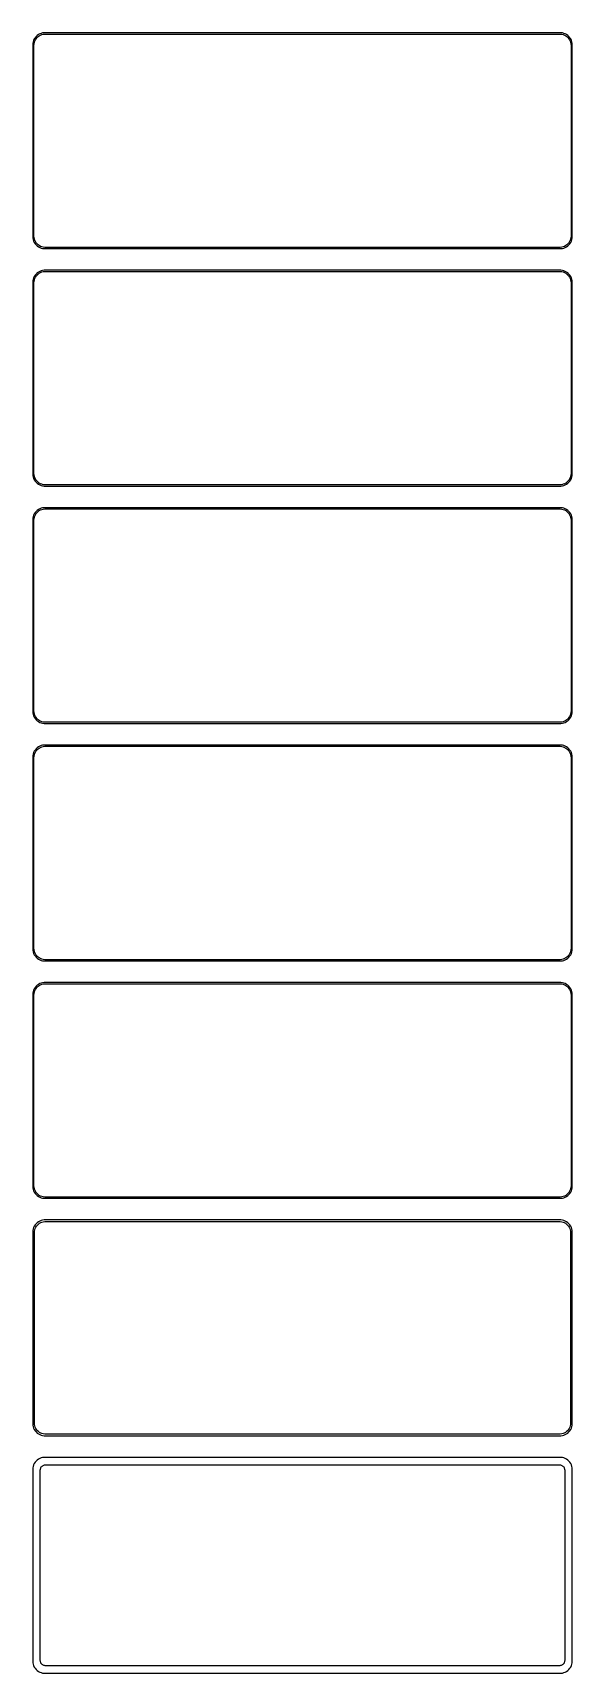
# Model space of a CAD drawing. Header units: metres. Extents: x -112 to 112, y 1440 to 2916.
# Drawn here: x -112 to 112, y 1440 to 2124 of the extents above; entities that cross this region are included whole.
import ezdxf

# ---------------------------------------------------------------- set-up
doc = ezdxf.new("R2010")
doc.units = ezdxf.units.M

msp = doc.modelspace()

# ---------------------------------------------------------------- linework, layer by layer
for p, q in [((-112.149, 2120.84), (-112.343, 2120.24)), ((-111.882, 2121.41), (-112.149, 2120.84)), ((-111.545, 2121.94), (-111.882, 2121.41)), ((-111.851, 2119.93), (-111.666, 2120.5)), ((-111.666, 2120.5), (-111.412, 2121.04)), ((-111.145, 2122.42), (-111.545, 2121.94)), ((-111.412, 2121.04), (-111.093, 2121.54)), ((-110.687, 2122.85), (-111.145, 2122.42)), ((-111.093, 2121.54), (-110.713, 2122)), ((-110.713, 2122), (-110.278, 2122.41)), ((-110.179, 2123.22), (-110.687, 2122.85)), ((-110.278, 2122.41), (-109.795, 2122.76)), ((-109.629, 2123.52), (-110.179, 2123.22)), ((-109.795, 2122.76), (-109.272, 2123.05)), ((-109.045, 2123.76), (-109.629, 2123.52)), ((-109.272, 2123.05), (-108.718, 2123.27)), ((-108.437, 2123.91), (-109.045, 2123.76)), ((-108.718, 2123.27), (-108.14, 2123.42)), ((-107.814, 2123.99), (-108.437, 2123.91)), ((-108.14, 2123.42), (-107.548, 2123.49)), ((107.814, 2123.99), (-107.814, 2123.99)), ((-107.548, 2123.49), (107.548, 2123.49)), ((107.548, 2123.49), (108.14, 2123.42)), ((108.437, 2123.91), (107.814, 2123.99)), ((108.14, 2123.42), (108.718, 2123.27)), ((109.045, 2123.76), (108.437, 2123.91)), ((108.718, 2123.27), (109.272, 2123.05)), ((109.629, 2123.52), (109.045, 2123.76)), ((109.272, 2123.05), (109.795, 2122.76)), ((110.179, 2123.22), (109.629, 2123.52)), ((109.795, 2122.76), (110.278, 2122.41)), ((110.687, 2122.85), (110.179, 2123.22)), ((110.278, 2122.41), (110.713, 2122)), ((111.145, 2122.42), (110.687, 2122.85)), ((110.713, 2122), (111.093, 2121.54)), ((111.093, 2121.54), (111.412, 2121.04)), ((111.545, 2121.94), (111.145, 2122.42)), ((111.412, 2121.04), (111.666, 2120.5)), ((111.882, 2121.41), (111.545, 2121.94)), ((111.666, 2120.5), (111.851, 2119.93)), ((112.149, 2120.84), (111.882, 2121.41)), ((112.343, 2120.24), (112.149, 2120.84)), ((-112.461, 2119.63), (-112.5, 2119)), ((-112.5, 2119), (-112.5, 2039)), ((-112.343, 2120.24), (-112.461, 2119.63)), ((-112, 2118.75), (-111.963, 2119.35)), ((-112, 2039.25), (-112, 2118.75)), ((-111.963, 2119.35), (-111.851, 2119.93)), ((111.851, 2119.93), (111.963, 2119.35)), ((111.963, 2119.35), (112, 2118.75)), ((112, 2118.75), (112, 2039.25)), ((112.461, 2119.63), (112.343, 2120.24)), ((112.5, 2119), (112.461, 2119.63)), ((112.5, 2039), (112.5, 2119)), ((-112.5, 2039), (-112.461, 2038.37)), ((-112.461, 2038.37), (-112.343, 2037.76)), ((-111.963, 2038.65), (-112, 2039.25)), ((-111.851, 2038.07), (-111.963, 2038.65)), ((111.963, 2038.65), (111.851, 2038.07)), ((112, 2039.25), (111.963, 2038.65)), ((112.343, 2037.76), (112.461, 2038.37)), ((112.461, 2038.37), (112.5, 2039)), ((-112.343, 2037.76), (-112.149, 2037.16)), ((-112.149, 2037.16), (-111.882, 2036.59)), ((-111.882, 2036.59), (-111.545, 2036.06)), ((-111.666, 2037.5), (-111.851, 2038.07)), ((-111.412, 2036.96), (-111.666, 2037.5)), ((-111.545, 2036.06), (-111.145, 2035.58)), ((-111.093, 2036.46), (-111.412, 2036.96)), ((-111.145, 2035.58), (-110.687, 2035.15)), ((-110.713, 2036), (-111.093, 2036.46)), ((-110.278, 2035.59), (-110.713, 2036)), ((-110.687, 2035.15), (-110.179, 2034.78)), ((-109.795, 2035.24), (-110.278, 2035.59)), ((-110.179, 2034.78), (-109.629, 2034.48)), ((-109.272, 2034.95), (-109.795, 2035.24)), ((-109.629, 2034.48), (-109.045, 2034.24)), ((-108.718, 2034.73), (-109.272, 2034.95)), ((-109.045, 2034.24), (-108.437, 2034.09)), ((-108.14, 2034.58), (-108.718, 2034.73)), ((-108.437, 2034.09), (-107.814, 2034.01)), ((-107.548, 2034.51), (-108.14, 2034.58)), ((-107.814, 2034.01), (107.814, 2034.01)), ((107.548, 2034.51), (-107.548, 2034.51)), ((108.14, 2034.58), (107.548, 2034.51)), ((107.814, 2034.01), (108.437, 2034.09)), ((108.718, 2034.73), (108.14, 2034.58)), ((108.437, 2034.09), (109.045, 2034.24)), ((109.272, 2034.95), (108.718, 2034.73)), ((109.045, 2034.24), (109.629, 2034.48)), ((109.795, 2035.24), (109.272, 2034.95)), ((109.629, 2034.48), (110.179, 2034.78)), ((110.278, 2035.59), (109.795, 2035.24)), ((110.179, 2034.78), (110.687, 2035.15)), ((110.713, 2036), (110.278, 2035.59)), ((110.687, 2035.15), (111.145, 2035.58)), ((111.093, 2036.46), (110.713, 2036)), ((111.412, 2036.96), (111.093, 2036.46)), ((111.145, 2035.58), (111.545, 2036.06)), ((111.666, 2037.5), (111.412, 2036.96)), ((111.545, 2036.06), (111.882, 2036.59)), ((111.851, 2038.07), (111.666, 2037.5)), ((111.882, 2036.59), (112.149, 2037.16)), ((112.149, 2037.16), (112.343, 2037.76)), ((-109.045, 2024.76), (-109.629, 2024.52)), ((-108.437, 2024.91), (-109.045, 2024.76)), ((-107.814, 2024.99), (-108.437, 2024.91)), ((107.814, 2024.99), (-107.814, 2024.99)), ((108.437, 2024.91), (107.814, 2024.99)), ((109.045, 2024.76), (108.437, 2024.91)), ((109.629, 2024.52), (109.045, 2024.76)), ((-112.461, 2020.63), (-112.5, 2020)), ((-112.5, 2020), (-112.5, 1940)), ((-112.343, 2021.24), (-112.461, 2020.63)), ((-112.149, 2021.84), (-112.343, 2021.24)), ((-111.882, 2022.41), (-112.149, 2021.84)), ((-112, 2019.75), (-111.963, 2020.35)), ((-112, 1940.25), (-112, 2019.75)), ((-111.963, 2020.35), (-111.851, 2020.93)), ((-111.545, 2022.94), (-111.882, 2022.41)), ((-111.851, 2020.93), (-111.666, 2021.5)), ((-111.666, 2021.5), (-111.412, 2022.04)), ((-111.145, 2023.42), (-111.545, 2022.94)), ((-111.412, 2022.04), (-111.093, 2022.54)), ((-110.687, 2023.85), (-111.145, 2023.42)), ((-111.093, 2022.54), (-110.713, 2023)), ((-110.713, 2023), (-110.278, 2023.41)), ((-110.179, 2024.22), (-110.687, 2023.85)), ((-110.278, 2023.41), (-109.795, 2023.76)), ((-109.629, 2024.52), (-110.179, 2024.22)), ((-109.795, 2023.76), (-109.272, 2024.05)), ((-109.272, 2024.05), (-108.718, 2024.27)), ((-108.718, 2024.27), (-108.14, 2024.42)), ((-108.14, 2024.42), (-107.548, 2024.49)), ((-107.548, 2024.49), (107.548, 2024.49)), ((107.548, 2024.49), (108.14, 2024.42)), ((108.14, 2024.42), (108.718, 2024.27)), ((108.718, 2024.27), (109.272, 2024.05)), ((109.272, 2024.05), (109.795, 2023.76)), ((110.179, 2024.22), (109.629, 2024.52)), ((109.795, 2023.76), (110.278, 2023.41)), ((110.687, 2023.85), (110.179, 2024.22)), ((110.278, 2023.41), (110.713, 2023)), ((111.145, 2023.42), (110.687, 2023.85)), ((110.713, 2023), (111.093, 2022.54)), ((111.093, 2022.54), (111.412, 2022.04)), ((111.545, 2022.94), (111.145, 2023.42)), ((111.412, 2022.04), (111.666, 2021.5)), ((111.882, 2022.41), (111.545, 2022.94)), ((111.666, 2021.5), (111.851, 2020.93)), ((111.851, 2020.93), (111.963, 2020.35)), ((112.149, 2021.84), (111.882, 2022.41)), ((111.963, 2020.35), (112, 2019.75)), ((112, 2019.75), (112, 1940.25)), ((112.343, 2021.24), (112.149, 2021.84)), ((112.461, 2020.63), (112.343, 2021.24)), ((112.5, 2020), (112.461, 2020.63)), ((112.5, 1940), (112.5, 2020)), ((-112.5, 1940), (-112.461, 1939.37)), ((-112.461, 1939.37), (-112.343, 1938.76)), ((-112.343, 1938.76), (-112.149, 1938.16)), ((-112.149, 1938.16), (-111.882, 1937.59)), ((-111.963, 1939.65), (-112, 1940.25)), ((-111.851, 1939.07), (-111.963, 1939.65)), ((-111.882, 1937.59), (-111.545, 1937.06)), ((-111.666, 1938.5), (-111.851, 1939.07)), ((-111.412, 1937.96), (-111.666, 1938.5)), ((-111.545, 1937.06), (-111.145, 1936.58)), ((-111.093, 1937.46), (-111.412, 1937.96)), ((-111.145, 1936.58), (-110.687, 1936.15)), ((-110.713, 1937), (-111.093, 1937.46)), ((-110.278, 1936.59), (-110.713, 1937)), ((-110.687, 1936.15), (-110.179, 1935.78)), ((-109.795, 1936.24), (-110.278, 1936.59)), ((-110.179, 1935.78), (-109.629, 1935.48)), ((-109.272, 1935.95), (-109.795, 1936.24)), ((-108.718, 1935.73), (-109.272, 1935.95)), ((-108.14, 1935.58), (-108.718, 1935.73)), ((108.718, 1935.73), (108.14, 1935.58)), ((109.272, 1935.95), (108.718, 1935.73)), ((109.795, 1936.24), (109.272, 1935.95)), ((109.629, 1935.48), (110.179, 1935.78)), ((110.278, 1936.59), (109.795, 1936.24)), ((110.179, 1935.78), (110.687, 1936.15)), ((110.713, 1937), (110.278, 1936.59)), ((110.687, 1936.15), (111.145, 1936.58)), ((111.093, 1937.46), (110.713, 1937)), ((111.412, 1937.96), (111.093, 1937.46)), ((111.145, 1936.58), (111.545, 1937.06)), ((111.666, 1938.5), (111.412, 1937.96)), ((111.545, 1937.06), (111.882, 1937.59)), ((111.851, 1939.07), (111.666, 1938.5)), ((111.963, 1939.65), (111.851, 1939.07)), ((111.882, 1937.59), (112.149, 1938.16)), ((112, 1940.25), (111.963, 1939.65)), ((112.149, 1938.16), (112.343, 1938.76)), ((112.343, 1938.76), (112.461, 1939.37)), ((112.461, 1939.37), (112.5, 1940)), ((-109.629, 1935.48), (-109.045, 1935.24)), ((-109.045, 1935.24), (-108.437, 1935.09)), ((-108.437, 1935.09), (-107.814, 1935.01)), ((-107.548, 1935.51), (-108.14, 1935.58)), ((-107.814, 1935.01), (107.814, 1935.01)), ((107.548, 1935.51), (-107.548, 1935.51)), ((108.14, 1935.58), (107.548, 1935.51)), ((107.814, 1935.01), (108.437, 1935.09)), ((108.437, 1935.09), (109.045, 1935.24)), ((109.045, 1935.24), (109.629, 1935.48)), ((-112.343, 1922.24), (-112.461, 1921.63)), ((-112.149, 1922.84), (-112.343, 1922.24)), ((-111.882, 1923.41), (-112.149, 1922.84)), ((-111.545, 1923.94), (-111.882, 1923.41)), ((-111.851, 1921.93), (-111.666, 1922.5)), ((-111.666, 1922.5), (-111.412, 1923.04)), ((-111.145, 1924.42), (-111.545, 1923.94)), ((-111.412, 1923.04), (-111.093, 1923.54)), ((-110.687, 1924.85), (-111.145, 1924.42)), ((-111.093, 1923.54), (-110.713, 1924)), ((-110.713, 1924), (-110.278, 1924.41)), ((-110.179, 1925.22), (-110.687, 1924.85)), ((-110.278, 1924.41), (-109.795, 1924.76)), ((-109.629, 1925.52), (-110.179, 1925.22)), ((-109.795, 1924.76), (-109.272, 1925.05)), ((-109.045, 1925.76), (-109.629, 1925.52)), ((-109.272, 1925.05), (-108.718, 1925.27)), ((-108.437, 1925.91), (-109.045, 1925.76)), ((-108.718, 1925.27), (-108.14, 1925.42)), ((-107.814, 1925.99), (-108.437, 1925.91)), ((-108.14, 1925.42), (-107.548, 1925.49)), ((107.814, 1925.99), (-107.814, 1925.99)), ((-107.548, 1925.49), (107.548, 1925.49)), ((107.548, 1925.49), (108.14, 1925.42)), ((108.437, 1925.91), (107.814, 1925.99)), ((108.14, 1925.42), (108.718, 1925.27)), ((109.045, 1925.76), (108.437, 1925.91)), ((108.718, 1925.27), (109.272, 1925.05)), ((109.629, 1925.52), (109.045, 1925.76)), ((109.272, 1925.05), (109.795, 1924.76)), ((110.179, 1925.22), (109.629, 1925.52)), ((109.795, 1924.76), (110.278, 1924.41)), ((110.687, 1924.85), (110.179, 1925.22)), ((110.278, 1924.41), (110.713, 1924)), ((111.145, 1924.42), (110.687, 1924.85)), ((110.713, 1924), (111.093, 1923.54)), ((111.093, 1923.54), (111.412, 1923.04)), ((111.545, 1923.94), (111.145, 1924.42)), ((111.412, 1923.04), (111.666, 1922.5)), ((111.882, 1923.41), (111.545, 1923.94)), ((111.666, 1922.5), (111.851, 1921.93)), ((112.149, 1922.84), (111.882, 1923.41)), ((112.343, 1922.24), (112.149, 1922.84)), ((112.461, 1921.63), (112.343, 1922.24)), ((-112.461, 1921.63), (-112.5, 1921)), ((-112.5, 1921), (-112.5, 1841)), ((-112, 1920.75), (-111.963, 1921.35)), ((-112, 1841.25), (-112, 1920.75)), ((-111.963, 1921.35), (-111.851, 1921.93)), ((111.851, 1921.93), (111.963, 1921.35)), ((111.963, 1921.35), (112, 1920.75)), ((112, 1920.75), (112, 1841.25)), ((112.5, 1921), (112.461, 1921.63)), ((112.5, 1841), (112.5, 1921)), ((-112.5, 1841), (-112.461, 1840.37)), ((-112.461, 1840.37), (-112.343, 1839.76)), ((-111.963, 1840.65), (-112, 1841.25)), ((-111.851, 1840.07), (-111.963, 1840.65)), ((-111.666, 1839.5), (-111.851, 1840.07)), ((111.851, 1840.07), (111.666, 1839.5)), ((111.963, 1840.65), (111.851, 1840.07)), ((112, 1841.25), (111.963, 1840.65)), ((112.343, 1839.76), (112.461, 1840.37)), ((112.461, 1840.37), (112.5, 1841)), ((-112.343, 1839.76), (-112.149, 1839.16)), ((-112.149, 1839.16), (-111.882, 1838.59)), ((-111.882, 1838.59), (-111.545, 1838.06)), ((-111.412, 1838.96), (-111.666, 1839.5)), ((-111.545, 1838.06), (-111.145, 1837.58)), ((-111.093, 1838.46), (-111.412, 1838.96)), ((-111.145, 1837.58), (-110.687, 1837.15)), ((-110.713, 1838), (-111.093, 1838.46)), ((-110.278, 1837.59), (-110.713, 1838)), ((-110.687, 1837.15), (-110.179, 1836.78)), ((-109.795, 1837.24), (-110.278, 1837.59)), ((-110.179, 1836.78), (-109.629, 1836.48)), ((-109.272, 1836.95), (-109.795, 1837.24)), ((-109.629, 1836.48), (-109.045, 1836.24)), ((-108.718, 1836.73), (-109.272, 1836.95)), ((-109.045, 1836.24), (-108.437, 1836.09)), ((-108.14, 1836.58), (-108.718, 1836.73)), ((-108.437, 1836.09), (-107.814, 1836.01)), ((-107.548, 1836.51), (-108.14, 1836.58)), ((-107.814, 1836.01), (107.814, 1836.01)), ((107.548, 1836.51), (-107.548, 1836.51)), ((108.14, 1836.58), (107.548, 1836.51)), ((107.814, 1836.01), (108.437, 1836.09)), ((108.718, 1836.73), (108.14, 1836.58)), ((108.437, 1836.09), (109.045, 1836.24)), ((109.272, 1836.95), (108.718, 1836.73)), ((109.045, 1836.24), (109.629, 1836.48)), ((109.795, 1837.24), (109.272, 1836.95)), ((109.629, 1836.48), (110.179, 1836.78)), ((110.278, 1837.59), (109.795, 1837.24)), ((110.179, 1836.78), (110.687, 1837.15)), ((110.713, 1838), (110.278, 1837.59)), ((110.687, 1837.15), (111.145, 1837.58)), ((111.093, 1838.46), (110.713, 1838)), ((111.412, 1838.96), (111.093, 1838.46)), ((111.145, 1837.58), (111.545, 1838.06)), ((111.666, 1839.5), (111.412, 1838.96)), ((111.545, 1838.06), (111.882, 1838.59)), ((111.882, 1838.59), (112.149, 1839.16)), ((112.149, 1839.16), (112.343, 1839.76)), ((-109.629, 1826.52), (-110.179, 1826.22)), ((-109.045, 1826.76), (-109.629, 1826.52)), ((-109.272, 1826.05), (-108.718, 1826.27)), ((-108.437, 1826.91), (-109.045, 1826.76)), ((-108.718, 1826.27), (-108.14, 1826.42)), ((-107.814, 1826.99), (-108.437, 1826.91)), ((-108.14, 1826.42), (-107.548, 1826.49)), ((107.814, 1826.99), (-107.814, 1826.99)), ((-107.548, 1826.49), (107.548, 1826.49)), ((107.548, 1826.49), (108.14, 1826.42)), ((108.437, 1826.91), (107.814, 1826.99)), ((108.14, 1826.42), (108.718, 1826.27)), ((109.045, 1826.76), (108.437, 1826.91)), ((108.718, 1826.27), (109.272, 1826.05)), ((109.629, 1826.52), (109.045, 1826.76)), ((110.179, 1826.22), (109.629, 1826.52)), ((-112.461, 1822.63), (-112.5, 1822)), ((-112.5, 1822), (-112.5, 1742)), ((-112.343, 1823.24), (-112.461, 1822.63)), ((-112.149, 1823.84), (-112.343, 1823.24)), ((-111.882, 1824.41), (-112.149, 1823.84)), ((-112, 1821.75), (-111.963, 1822.35)), ((-112, 1742.25), (-112, 1821.75)), ((-111.963, 1822.35), (-111.851, 1822.93)), ((-111.545, 1824.94), (-111.882, 1824.41)), ((-111.851, 1822.93), (-111.666, 1823.5)), ((-111.666, 1823.5), (-111.412, 1824.04)), ((-111.145, 1825.42), (-111.545, 1824.94)), ((-111.412, 1824.04), (-111.093, 1824.54)), ((-110.687, 1825.85), (-111.145, 1825.42)), ((-111.093, 1824.54), (-110.713, 1825)), ((-110.713, 1825), (-110.278, 1825.41)), ((-110.179, 1826.22), (-110.687, 1825.85)), ((-110.278, 1825.41), (-109.795, 1825.76)), ((-109.795, 1825.76), (-109.272, 1826.05)), ((109.272, 1826.05), (109.795, 1825.76)), ((109.795, 1825.76), (110.278, 1825.41)), ((110.687, 1825.85), (110.179, 1826.22)), ((110.278, 1825.41), (110.713, 1825)), ((111.145, 1825.42), (110.687, 1825.85)), ((110.713, 1825), (111.093, 1824.54)), ((111.093, 1824.54), (111.412, 1824.04)), ((111.545, 1824.94), (111.145, 1825.42)), ((111.412, 1824.04), (111.666, 1823.5)), ((111.882, 1824.41), (111.545, 1824.94)), ((111.666, 1823.5), (111.851, 1822.93)), ((111.851, 1822.93), (111.963, 1822.35)), ((112.149, 1823.84), (111.882, 1824.41)), ((111.963, 1822.35), (112, 1821.75)), ((112, 1821.75), (112, 1742.25)), ((112.343, 1823.24), (112.149, 1823.84)), ((112.461, 1822.63), (112.343, 1823.24)), ((112.5, 1822), (112.461, 1822.63)), ((112.5, 1742), (112.5, 1822)), ((-112.5, 1742), (-112.461, 1741.37)), ((-112.461, 1741.37), (-112.343, 1740.76)), ((-112.343, 1740.76), (-112.149, 1740.16)), ((-112.149, 1740.16), (-111.882, 1739.59)), ((-111.963, 1741.65), (-112, 1742.25)), ((-111.851, 1741.07), (-111.963, 1741.65)), ((-111.882, 1739.59), (-111.545, 1739.06)), ((-111.666, 1740.5), (-111.851, 1741.07)), ((-111.412, 1739.96), (-111.666, 1740.5)), ((-111.545, 1739.06), (-111.145, 1738.58)), ((-111.093, 1739.46), (-111.412, 1739.96)), ((-111.145, 1738.58), (-110.687, 1738.15)), ((-110.713, 1739), (-111.093, 1739.46)), ((-110.278, 1738.59), (-110.713, 1739)), ((-110.687, 1738.15), (-110.179, 1737.78)), ((-109.795, 1738.24), (-110.278, 1738.59)), ((-110.179, 1737.78), (-109.629, 1737.48)), ((-109.272, 1737.95), (-109.795, 1738.24)), ((-109.629, 1737.48), (-109.045, 1737.24)), ((-108.718, 1737.73), (-109.272, 1737.95)), ((-108.14, 1737.58), (-108.718, 1737.73)), ((-107.548, 1737.51), (-108.14, 1737.58)), ((107.548, 1737.51), (-107.548, 1737.51)), ((108.14, 1737.58), (107.548, 1737.51)), ((108.718, 1737.73), (108.14, 1737.58)), ((109.272, 1737.95), (108.718, 1737.73)), ((109.045, 1737.24), (109.629, 1737.48)), ((109.795, 1738.24), (109.272, 1737.95)), ((109.629, 1737.48), (110.179, 1737.78)), ((110.278, 1738.59), (109.795, 1738.24)), ((110.179, 1737.78), (110.687, 1738.15)), ((110.713, 1739), (110.278, 1738.59)), ((110.687, 1738.15), (111.145, 1738.58)), ((111.093, 1739.46), (110.713, 1739)), ((111.412, 1739.96), (111.093, 1739.46)), ((111.145, 1738.58), (111.545, 1739.06)), ((111.666, 1740.5), (111.412, 1739.96)), ((111.545, 1739.06), (111.882, 1739.59)), ((111.851, 1741.07), (111.666, 1740.5)), ((111.963, 1741.65), (111.851, 1741.07)), ((111.882, 1739.59), (112.149, 1740.16)), ((112, 1742.25), (111.963, 1741.65)), ((112.149, 1740.16), (112.343, 1740.76)), ((112.343, 1740.76), (112.461, 1741.37)), ((112.461, 1741.37), (112.5, 1742)), ((-109.045, 1737.24), (-108.437, 1737.09)), ((-108.437, 1737.09), (-107.814, 1737.01)), ((-107.814, 1737.01), (107.814, 1737.01)), ((107.814, 1737.01), (108.437, 1737.09)), ((108.437, 1737.09), (109.045, 1737.24)), ((-112.461, 1723.63), (-112.5, 1723)), ((-112.343, 1724.24), (-112.461, 1723.63)), ((-112.149, 1724.84), (-112.343, 1724.24)), ((-111.882, 1725.41), (-112.149, 1724.84)), ((-111.963, 1723.35), (-111.851, 1723.93)), ((-111.545, 1725.94), (-111.882, 1725.41)), ((-111.851, 1723.93), (-111.666, 1724.5)), ((-111.666, 1724.5), (-111.412, 1725.04)), ((-111.145, 1726.42), (-111.545, 1725.94)), ((-111.412, 1725.04), (-111.093, 1725.54)), ((-110.687, 1726.85), (-111.145, 1726.42)), ((-111.093, 1725.54), (-110.713, 1726)), ((-110.713, 1726), (-110.278, 1726.41)), ((-110.179, 1727.22), (-110.687, 1726.85)), ((-110.278, 1726.41), (-109.795, 1726.76)), ((-109.629, 1727.52), (-110.179, 1727.22)), ((-109.795, 1726.76), (-109.272, 1727.05)), ((-109.045, 1727.76), (-109.629, 1727.52)), ((-109.272, 1727.05), (-108.718, 1727.27)), ((-108.437, 1727.91), (-109.045, 1727.76)), ((-108.718, 1727.27), (-108.14, 1727.42)), ((-107.814, 1727.99), (-108.437, 1727.91)), ((-108.14, 1727.42), (-107.548, 1727.49)), ((107.814, 1727.99), (-107.814, 1727.99)), ((-107.548, 1727.49), (107.548, 1727.49)), ((107.548, 1727.49), (108.14, 1727.42)), ((108.437, 1727.91), (107.814, 1727.99)), ((108.14, 1727.42), (108.718, 1727.27)), ((109.045, 1727.76), (108.437, 1727.91)), ((108.718, 1727.27), (109.272, 1727.05)), ((109.629, 1727.52), (109.045, 1727.76)), ((109.272, 1727.05), (109.795, 1726.76)), ((110.179, 1727.22), (109.629, 1727.52)), ((109.795, 1726.76), (110.278, 1726.41)), ((110.687, 1726.85), (110.179, 1727.22)), ((110.278, 1726.41), (110.713, 1726)), ((111.145, 1726.42), (110.687, 1726.85)), ((110.713, 1726), (111.093, 1725.54)), ((111.093, 1725.54), (111.412, 1725.04)), ((111.545, 1725.94), (111.145, 1726.42)), ((111.412, 1725.04), (111.666, 1724.5)), ((111.882, 1725.41), (111.545, 1725.94)), ((111.666, 1724.5), (111.851, 1723.93)), ((111.851, 1723.93), (111.963, 1723.35)), ((112.149, 1724.84), (111.882, 1725.41)), ((112.343, 1724.24), (112.149, 1724.84)), ((112.461, 1723.63), (112.343, 1724.24)), ((112.5, 1723), (112.461, 1723.63)), ((-112.5, 1723), (-112.5, 1643)), ((-112, 1722.75), (-111.963, 1723.35)), ((-112, 1643.25), (-112, 1722.75)), ((111.963, 1723.35), (112, 1722.75)), ((112, 1722.75), (112, 1643.25)), ((112.5, 1643), (112.5, 1723)), ((-112.5, 1643), (-112.461, 1642.37)), ((-112.461, 1642.37), (-112.343, 1641.76)), ((-112.343, 1641.76), (-112.149, 1641.16)), ((-111.963, 1642.65), (-112, 1643.25)), ((-111.851, 1642.07), (-111.963, 1642.65)), ((-111.666, 1641.5), (-111.851, 1642.07)), ((111.851, 1642.07), (111.666, 1641.5)), ((111.963, 1642.65), (111.851, 1642.07)), ((112, 1643.25), (111.963, 1642.65)), ((112.149, 1641.16), (112.343, 1641.76)), ((112.343, 1641.76), (112.461, 1642.37)), ((112.461, 1642.37), (112.5, 1643)), ((-112.149, 1641.16), (-111.882, 1640.59)), ((-111.882, 1640.59), (-111.545, 1640.06)), ((-111.412, 1640.96), (-111.666, 1641.5)), ((-111.545, 1640.06), (-111.145, 1639.58)), ((-111.093, 1640.46), (-111.412, 1640.96)), ((-111.145, 1639.58), (-110.687, 1639.15)), ((-110.713, 1640), (-111.093, 1640.46)), ((-110.278, 1639.59), (-110.713, 1640)), ((-110.687, 1639.15), (-110.179, 1638.78)), ((-109.795, 1639.24), (-110.278, 1639.59)), ((-110.179, 1638.78), (-109.629, 1638.48)), ((-109.272, 1638.95), (-109.795, 1639.24)), ((-109.629, 1638.48), (-109.045, 1638.24)), ((-108.718, 1638.73), (-109.272, 1638.95)), ((-109.045, 1638.24), (-108.437, 1638.09)), ((-108.14, 1638.58), (-108.718, 1638.73)), ((-108.437, 1638.09), (-107.814, 1638.01)), ((-107.548, 1638.51), (-108.14, 1638.58)), ((-107.814, 1638.01), (107.814, 1638.01)), ((107.548, 1638.51), (-107.548, 1638.51)), ((108.14, 1638.58), (107.548, 1638.51)), ((107.814, 1638.01), (108.437, 1638.09)), ((108.718, 1638.73), (108.14, 1638.58)), ((108.437, 1638.09), (109.045, 1638.24)), ((109.272, 1638.95), (108.718, 1638.73)), ((109.045, 1638.24), (109.629, 1638.48)), ((109.795, 1639.24), (109.272, 1638.95)), ((109.629, 1638.48), (110.179, 1638.78)), ((110.278, 1639.59), (109.795, 1639.24)), ((110.179, 1638.78), (110.687, 1639.15)), ((110.713, 1640), (110.278, 1639.59)), ((110.687, 1639.15), (111.145, 1639.58)), ((111.093, 1640.46), (110.713, 1640)), ((111.412, 1640.96), (111.093, 1640.46)), ((111.145, 1639.58), (111.545, 1640.06)), ((111.666, 1641.5), (111.412, 1640.96)), ((111.545, 1640.06), (111.882, 1640.59)), ((111.882, 1640.59), (112.149, 1641.16)), ((-110.179, 1628.22), (-110.687, 1627.85)), ((-109.629, 1628.52), (-110.179, 1628.22)), ((-109.703, 1627.62), (-109.199, 1627.89)), ((-109.045, 1628.76), (-109.629, 1628.52)), ((-109.199, 1627.89), (-108.665, 1628.1)), ((-108.437, 1628.91), (-109.045, 1628.76)), ((-108.665, 1628.1), (-108.108, 1628.25)), ((-107.814, 1628.99), (-108.437, 1628.91)), ((-108.108, 1628.25), (-107.537, 1628.32)), ((107.814, 1628.99), (-107.814, 1628.99)), ((-107.537, 1628.32), (107.537, 1628.32)), ((107.537, 1628.32), (108.108, 1628.25)), ((108.437, 1628.91), (107.814, 1628.99)), ((108.108, 1628.25), (108.665, 1628.1)), ((109.045, 1628.76), (108.437, 1628.91)), ((108.665, 1628.1), (109.199, 1627.89)), ((109.629, 1628.52), (109.045, 1628.76)), ((109.199, 1627.89), (109.703, 1627.62)), ((110.179, 1628.22), (109.629, 1628.52)), ((110.687, 1627.85), (110.179, 1628.22)), ((-112.461, 1624.63), (-112.5, 1624)), ((-112.5, 1624), (-112.5, 1544)), ((-112.343, 1625.24), (-112.461, 1624.63)), ((-112.149, 1625.84), (-112.343, 1625.24)), ((-111.882, 1626.41), (-112.149, 1625.84)), ((-111.545, 1626.94), (-111.882, 1626.41)), ((-111.828, 1623.75), (-111.792, 1624.32)), ((-111.828, 1544.25), (-111.828, 1623.75)), ((-111.792, 1624.32), (-111.685, 1624.89)), ((-111.685, 1624.89), (-111.507, 1625.44)), ((-111.145, 1627.42), (-111.545, 1626.94)), ((-111.507, 1625.44), (-111.262, 1625.96)), ((-111.262, 1625.96), (-110.954, 1626.44)), ((-110.687, 1627.85), (-111.145, 1627.42)), ((-110.954, 1626.44), (-110.588, 1626.88)), ((-110.588, 1626.88), (-110.168, 1627.28)), ((-110.168, 1627.28), (-109.703, 1627.62)), ((109.703, 1627.62), (110.168, 1627.28)), ((110.168, 1627.28), (110.588, 1626.88)), ((110.588, 1626.88), (110.954, 1626.44)), ((111.145, 1627.42), (110.687, 1627.85)), ((110.954, 1626.44), (111.262, 1625.96)), ((111.545, 1626.94), (111.145, 1627.42)), ((111.262, 1625.96), (111.507, 1625.44)), ((111.507, 1625.44), (111.685, 1624.89)), ((111.882, 1626.41), (111.545, 1626.94)), ((111.685, 1624.89), (111.792, 1624.32)), ((111.792, 1624.32), (111.828, 1623.75)), ((111.828, 1623.75), (111.828, 1544.25)), ((112.149, 1625.84), (111.882, 1626.41)), ((112.343, 1625.24), (112.149, 1625.84)), ((112.461, 1624.63), (112.343, 1625.24)), ((112.5, 1624), (112.461, 1624.63)), ((112.5, 1544), (112.5, 1624)), ((-112.5, 1544), (-112.461, 1543.37)), ((-112.461, 1543.37), (-112.343, 1542.76)), ((-112.343, 1542.76), (-112.149, 1542.16)), ((-112.149, 1542.16), (-111.882, 1541.59)), ((-111.882, 1541.59), (-111.545, 1541.06)), ((-111.792, 1543.68), (-111.828, 1544.25)), ((-111.685, 1543.11), (-111.792, 1543.68)), ((-111.507, 1542.56), (-111.685, 1543.11)), ((-111.545, 1541.06), (-111.145, 1540.58)), ((-111.262, 1542.04), (-111.507, 1542.56)), ((-110.954, 1541.56), (-111.262, 1542.04)), ((-111.145, 1540.58), (-110.687, 1540.15)), ((-110.588, 1541.12), (-110.954, 1541.56)), ((-110.687, 1540.15), (-110.179, 1539.78)), ((-110.168, 1540.72), (-110.588, 1541.12)), ((-110.179, 1539.78), (-109.629, 1539.48)), ((-109.703, 1540.38), (-110.168, 1540.72)), ((-109.199, 1540.11), (-109.703, 1540.38)), ((-109.629, 1539.48), (-109.045, 1539.24)), ((-108.665, 1539.9), (-109.199, 1540.11)), ((-109.045, 1539.24), (-108.437, 1539.09)), ((-108.108, 1539.75), (-108.665, 1539.9)), ((-108.437, 1539.09), (-107.814, 1539.01)), ((-107.537, 1539.68), (-108.108, 1539.75)), ((-107.814, 1539.01), (107.814, 1539.01)), ((107.537, 1539.68), (-107.537, 1539.68)), ((108.108, 1539.75), (107.537, 1539.68)), ((107.814, 1539.01), (108.437, 1539.09)), ((108.665, 1539.9), (108.108, 1539.75)), ((108.437, 1539.09), (109.045, 1539.24)), ((109.199, 1540.11), (108.665, 1539.9)), ((109.045, 1539.24), (109.629, 1539.48)), ((109.703, 1540.38), (109.199, 1540.11)), ((109.629, 1539.48), (110.179, 1539.78)), ((110.168, 1540.72), (109.703, 1540.38)), ((110.588, 1541.12), (110.168, 1540.72)), ((110.179, 1539.78), (110.687, 1540.15)), ((110.954, 1541.56), (110.588, 1541.12)), ((110.687, 1540.15), (111.145, 1540.58)), ((111.262, 1542.04), (110.954, 1541.56)), ((111.145, 1540.58), (111.545, 1541.06)), ((111.507, 1542.56), (111.262, 1542.04)), ((111.685, 1543.11), (111.507, 1542.56)), ((111.545, 1541.06), (111.882, 1541.59)), ((111.792, 1543.68), (111.685, 1543.11)), ((111.828, 1544.25), (111.792, 1543.68)), ((111.882, 1541.59), (112.149, 1542.16)), ((112.149, 1542.16), (112.343, 1542.76)), ((112.343, 1542.76), (112.461, 1543.37)), ((112.461, 1543.37), (112.5, 1544)), ((-112.461, 1525.63), (-112.5, 1525)), ((-112.343, 1526.24), (-112.461, 1525.63)), ((-112.149, 1526.84), (-112.343, 1526.24)), ((-111.882, 1527.41), (-112.149, 1526.84)), ((-111.545, 1527.94), (-111.882, 1527.41)), ((-111.145, 1528.42), (-111.545, 1527.94)), ((-110.687, 1528.85), (-111.145, 1528.42)), ((-110.179, 1529.22), (-110.687, 1528.85)), ((-109.629, 1529.52), (-110.179, 1529.22)), ((-109.045, 1529.76), (-109.629, 1529.52)), ((-109.293, 1525.27), (-109.211, 1525.53)), ((-109.211, 1525.53), (-109.099, 1525.77)), ((-109.099, 1525.77), (-108.957, 1525.99)), ((-108.437, 1529.91), (-109.045, 1529.76)), ((-108.957, 1525.99), (-108.788, 1526.19)), ((-108.788, 1526.19), (-108.595, 1526.38)), ((-108.595, 1526.38), (-108.38, 1526.53)), ((-107.814, 1529.99), (-108.437, 1529.91)), ((-108.38, 1526.53), (-108.148, 1526.66)), ((-108.148, 1526.66), (-107.902, 1526.76)), ((-107.902, 1526.76), (-107.645, 1526.82)), ((107.814, 1529.99), (-107.814, 1529.99)), ((-107.645, 1526.82), (-107.382, 1526.86)), ((-107.382, 1526.86), (107.382, 1526.86)), ((107.382, 1526.86), (107.645, 1526.82)), ((107.645, 1526.82), (107.902, 1526.76)), ((108.437, 1529.91), (107.814, 1529.99)), ((107.902, 1526.76), (108.148, 1526.66)), ((108.148, 1526.66), (108.38, 1526.53)), ((108.38, 1526.53), (108.595, 1526.38)), ((109.045, 1529.76), (108.437, 1529.91)), ((108.595, 1526.38), (108.788, 1526.19)), ((108.788, 1526.19), (108.957, 1525.99)), ((108.957, 1525.99), (109.099, 1525.77)), ((109.629, 1529.52), (109.045, 1529.76)), ((109.099, 1525.77), (109.211, 1525.53)), ((109.211, 1525.53), (109.293, 1525.27)), ((110.179, 1529.22), (109.629, 1529.52)), ((110.687, 1528.85), (110.179, 1529.22)), ((111.145, 1528.42), (110.687, 1528.85)), ((111.545, 1527.94), (111.145, 1528.42)), ((111.882, 1527.41), (111.545, 1527.94)), ((112.149, 1526.84), (111.882, 1527.41)), ((112.343, 1526.24), (112.149, 1526.84)), ((112.461, 1525.63), (112.343, 1526.24)), ((112.5, 1525), (112.461, 1525.63)), ((-112.5, 1525), (-112.5, 1445)), ((-109.36, 1524.75), (-109.343, 1525.01)), ((-109.36, 1445.25), (-109.36, 1524.75)), ((-109.343, 1525.01), (-109.293, 1525.27)), ((109.293, 1525.27), (109.343, 1525.01)), ((109.343, 1525.01), (109.36, 1524.75)), ((109.36, 1524.75), (109.36, 1445.25)), ((112.5, 1445), (112.5, 1525)), ((-112.5, 1445), (-112.461, 1444.37)), ((-112.461, 1444.37), (-112.343, 1443.76)), ((-112.343, 1443.76), (-112.149, 1443.16)), ((-109.343, 1444.99), (-109.36, 1445.25)), ((-109.293, 1444.73), (-109.343, 1444.99)), ((-109.211, 1444.47), (-109.293, 1444.73)), ((-109.099, 1444.23), (-109.211, 1444.47)), ((-108.957, 1444.01), (-109.099, 1444.23)), ((-108.788, 1443.81), (-108.957, 1444.01)), ((-108.595, 1443.62), (-108.788, 1443.81)), ((-108.38, 1443.47), (-108.595, 1443.62)), ((-108.148, 1443.34), (-108.38, 1443.47)), ((-107.902, 1443.24), (-108.148, 1443.34)), ((-107.645, 1443.18), (-107.902, 1443.24)), ((107.902, 1443.24), (107.645, 1443.18)), ((108.148, 1443.34), (107.902, 1443.24)), ((108.38, 1443.47), (108.148, 1443.34)), ((108.595, 1443.62), (108.38, 1443.47)), ((108.788, 1443.81), (108.595, 1443.62)), ((108.957, 1444.01), (108.788, 1443.81)), ((109.099, 1444.23), (108.957, 1444.01)), ((109.211, 1444.47), (109.099, 1444.23)), ((109.293, 1444.73), (109.211, 1444.47)), ((109.343, 1444.99), (109.293, 1444.73)), ((109.36, 1445.25), (109.343, 1444.99)), ((112.149, 1443.16), (112.343, 1443.76)), ((112.343, 1443.76), (112.461, 1444.37)), ((112.461, 1444.37), (112.5, 1445)), ((-112.149, 1443.16), (-111.882, 1442.59)), ((-111.882, 1442.59), (-111.545, 1442.06)), ((-111.545, 1442.06), (-111.145, 1441.58)), ((-111.145, 1441.58), (-110.687, 1441.15)), ((-110.687, 1441.15), (-110.179, 1440.78)), ((-110.179, 1440.78), (-109.629, 1440.48)), ((-109.629, 1440.48), (-109.045, 1440.24)), ((-109.045, 1440.24), (-108.437, 1440.09)), ((-108.437, 1440.09), (-107.814, 1440.01)), ((-107.814, 1440.01), (107.814, 1440.01)), ((-107.382, 1443.14), (-107.645, 1443.18)), ((107.382, 1443.14), (-107.382, 1443.14)), ((107.645, 1443.18), (107.382, 1443.14)), ((107.814, 1440.01), (108.437, 1440.09)), ((108.437, 1440.09), (109.045, 1440.24)), ((109.045, 1440.24), (109.629, 1440.48)), ((109.629, 1440.48), (110.179, 1440.78)), ((110.179, 1440.78), (110.687, 1441.15)), ((110.687, 1441.15), (111.145, 1441.58)), ((111.145, 1441.58), (111.545, 1442.06)), ((111.545, 1442.06), (111.882, 1442.59)), ((111.882, 1442.59), (112.149, 1443.16))]:
    msp.add_line(p, q)

doc.saveas('drawing.dxf')
